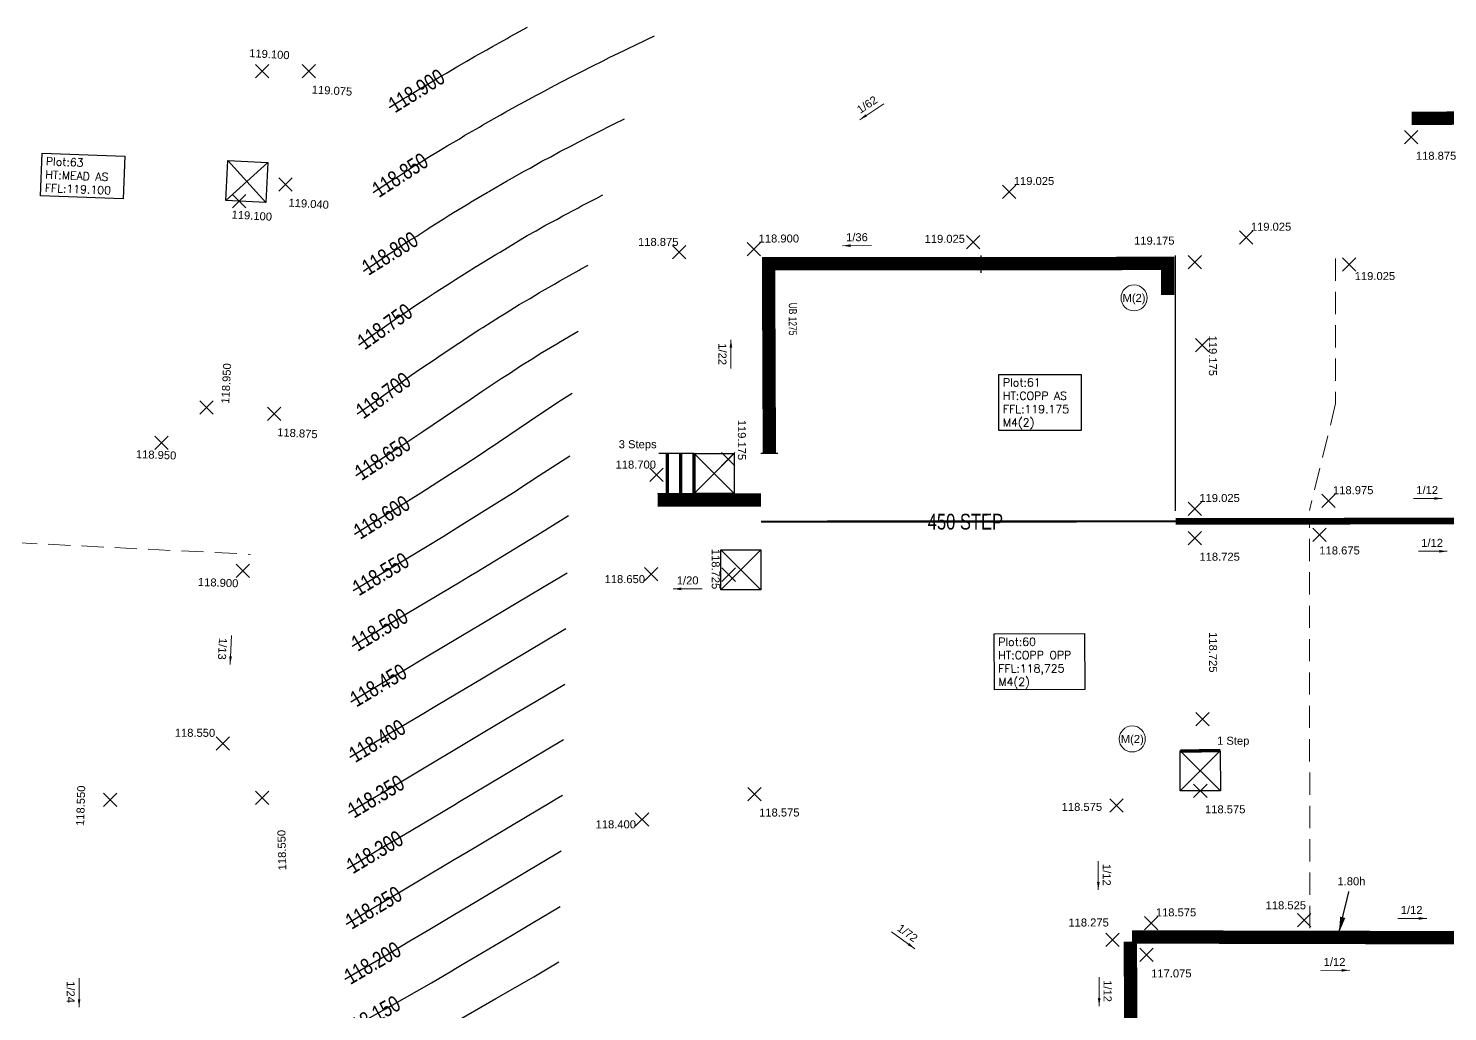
# Model space of a CAD drawing. Header units: metres. Extents: x 287878 to 288371, y 62805 to 63080.
# Drawn here: x 288062.71 to 288094.63, y 62910.89 to 62932.99 of the extents above; entities that cross this region are included whole.
import ezdxf
from ezdxf.enums import TextEntityAlignment as Align

# ---------------------------------------------------------------- set-up
doc = ezdxf.new("R2010")
doc.units = ezdxf.units.M
doc.header["$PDMODE"] = 3
doc.header["$PDSIZE"] = 0.15
doc.linetypes.add('DASHDOT', pattern=[25.399999999999995, 12.7, -6.349999999999999, 0, -6.349999999999999])
doc.linetypes.add('HIDDEN', pattern=[0.375, 0.25, -0.125])
doc.layers.get('0').transparency = 0.25
for name, color, linetype, lineweight in [('EXP - LEVELS TEXT', 3, 'Continuous', 18), ('EXP - PLOT FFLS', 4, 'Continuous', 25), ('EXP - RETAINING WALLS - 0.6m', 190, 'Continuous', 18), ('EXP - RETAINING WALLS GRAVEL BOARD', 151, 'FENCELINE2', 18), ('EXP - STEPS', 240, 'Continuous', 18), ('EXP - UNDERBUILD', 94, 'UNDERBUILD', 35), ('EXP-EW-DESIGN-LINES', 1, 'HIDDEN', 9), ('EXP-EW-GRADIENTS', 3, 'Continuous', 18), ('EXP-EW-GRADIENTS-TEXT', 3, 'Continuous', 18), ('EXP-EW-LEVEL-LANDING', 1, 'Continuous', 25), ('EXP-EW-LEVELS-POINTS', 3, 'Continuous', 18), ('EXP-EW-LEVELS-TEXT', 3, 'Continuous', 18), ('EXP-EW-PLOT-WALLS', 190, 'DASHDOT', 35), ('EXP-EW-RAISED-DPC', 160, 'TANKING', 35), ('EXP-EW-RETAINING-WALL-HEIGHTS', 3, 'Continuous', 18), ('EXP-LEVEL-LANDING', 1, 'Continuous', 25), ('EXP-PART-M-TAG', 3, 'Continuous', 18)]:
    doc.layers.add(name, color=color, linetype=linetype, lineweight=lineweight)
doc.layers.add('EXP_-_S3D_-_HOUSE_DOORS', color=3, linetype='Continuous', true_color=0x00ff00)
doc.layers.add('XREF - SOUTHERN CONTOURS$0$EXP_-_EW_-_CONT-PRIMARY', color=1, linetype='Continuous', true_color=0xff0000)
doc.layers.add('Working', color=181, linetype='Continuous', plot=False)
for name, color, linetype in [('XREF - SOUTHERN CONTOURS$0$EXP_-_EW_CONT-SECONDARY', 8, 'Continuous'), ('XREF - SOUTHERN CONTOURS$0$EXP_-_EW_CONT-SECONDARY TEXT', 8, 'Continuous'), ('XREF - SS - FFFL$0$EXP - PEN 1', 1, 'Continuous')]:
    doc.layers.add(name, color=color, linetype=linetype)
doc.styles.add('18 @ 1 to 200', font='arial.ttf', dxfattribs={"height": 0.36})
doc.styles.add('18 @ 1 to 500', font='arial.ttf', dxfattribs={"height": 0.9})
doc.styles.add('Century Gothic', font='arial.ttf')
doc.styles.add('ESTROAD', font='arial.ttf', dxfattribs={"width": 0.75})
doc.styles.add('XREF - SOUTHERN CONTOURS$0$ESTROAD', font='arial.ttf', dxfattribs={"width": 0.75})
doc.styles.add('XREF - SS - FFFL$0$Standard', font='simplex.shx')
doc.linetypes.add('FENCELINE2', pattern='A,6.349999999999999,-2.54,[132,ltypeshp.shx,S=2.54,R=0,X=-2.54,Y=0],-2.54,25.4', length=36.83)
doc.linetypes.add('TANKING', pattern='A,0.3,-0.1575,["V",Century Gothic,S=0.3,R=0,X=-0.1464,Y=-0.15],-0.1575', length=0.6150000000000001)
doc.linetypes.add('UNDERBUILD', pattern='A,0.3,-0.1575,["O",Century Gothic,S=0.3,R=0,X=-0.181,Y=-0.15],-0.1575', length=0.6150000000000001)
doc.dimstyles.new('1 to 200 (18)', dxfattribs={"dimtxt": 0.36, "dimasz": 0.36, "dimexe": 0.09, "dimexo": 0.09, "dimgap": 0.12, "dimtad": 1, "dimdec": 3, "dimzin": 0, "dimdsep": 46, "dimtxsty": '18 @ 1 to 200', "dimcen": 0.12, "dimadec": 0, "dimazin": 0, "dimtfac": 1, "dimtdec": 3, "dimtofl": 0, "dimtmove": 0, "dimatfit": 3, "dimfxl": 0.12, "dimtolj": 1, "dimtzin": 0, "dimarcsym": 1})

# ---------------------------------------------------------------- blocks, each defined once
blk = doc.blocks.new('XREF - SOUTHERN CONTOURS')
at = {"layer": 'XREF - SOUTHERN CONTOURS$0$EXP_-_EW_-_CONT-PRIMARY', "flags": 128}
for points in [[(625.1346949999999, 190.506851), (625.5049679999998, 190.771805), (625.587317, 190.825722), (625.949499, 191.081919), (626.1292479999998, 191.198265), (626.398775, 191.386779), (626.675391, 191.563821), (626.852517, 191.686342), (627.225315, 191.922331), (627.3104359999999, 191.980575), (627.740127, 192.249666), (627.770764, 192.268629), (627.7770239999999, 192.272107), (628.216639, 192.540856), (628.3130069999999, 192.593749), (628.668761, 192.808609), (628.9263739999999, 192.965137), (629.1268389999999, 193.071835), (629.323885, 193.190164), (629.590558, 193.330485), (629.726456, 193.411165), (630.059248, 193.584587), (630.1335639999999, 193.628227), (630.53277, 193.834073), (630.5451699999999, 193.841277), (630.628364, 193.88374)], [(624.986474, 183.737382), (625.3874249999999, 183.97616), (625.683037, 184.152206), (626.419387, 184.590725), (627.418129, 185.185506), (627.450451, 185.204755), (627.473183, 185.218293), (627.647549, 185.322133), (627.7877479999999, 185.407159), (628.7746389999999, 186.004885), (629.156075, 186.236495), (629.4342219999999, 186.410616), (629.850616, 186.672472)], [(624.852281, 177.488823), (625.359978, 177.791172), (625.793496, 178.0493449999999), (626.479984, 178.45817), (627.283935, 178.936947), (627.567272, 179.105683), (627.766552, 179.22436), (628.5713359999999, 179.703634), (629.476802, 180.242866), (629.5754, 180.301584), (629.715588, 180.385071)]]:
    blk.add_lwpolyline(points, dxfattribs=at)
at = {"layer": 'XREF - SOUTHERN CONTOURS$0$EXP_-_EW_CONT-SECONDARY', "flags": 128}
for points in [[(625.823191, 195.8433), (626.152613, 196.04944), (626.202415, 196.077442), (626.546856, 196.291276), (626.6552159999999, 196.351757), (626.943077, 196.529111), (627.109187, 196.621177), (627.34104, 196.762987), (627.5640029999998, 196.88575), (627.7405009999999, 196.992955), (628.019338, 197.145529), (628.141217, 197.219071), (628.474864, 197.400577), (628.54294, 197.441398), (628.930253, 197.650962)], [(625.460353, 193.937258), (625.554123, 193.999182), (625.569617, 194.008353), (625.8336589999999, 194.18104), (625.89794, 194.21892), (626.0213519999999, 194.298463), (626.334099, 194.50109), (626.475797, 194.583428), (626.728543, 194.745693), (626.9326359999999, 194.863257), (627.125656, 194.986087), (627.391547, 195.137967), (627.525206, 195.222298), (627.852205, 195.407583), (627.926953, 195.454357), (628.314279, 195.672137), (628.3306559999999, 195.682304), (628.445606, 195.746463), (628.73071, 195.905782), (628.773758, 195.926964), (629.131888, 196.125339), (629.2346499999999, 196.175499), (629.536323, 196.341207), (629.6983609999999, 196.419705), (629.943734, 196.553421), (630.164488, 196.659612), (630.353834, 196.762024), (630.632616, 196.895257), (630.766323, 196.967067), (631.102323, 197.126689), (631.1808949999999, 197.16861), (631.573176, 197.353964), (631.597234, 197.366722), (631.616299, 197.376919), (631.78406, 197.454572)], [(625.240402, 192.165179), (625.336166, 192.230705), (625.356341, 192.24334), (625.784064, 192.532985), (625.897188, 192.603084), (626.235711, 192.830048), (626.44087, 192.955863), (626.690994, 193.121851), (626.745037, 193.157896), (627.0369699999999, 193.334374), (627.149608, 193.40838), (627.2667049999999, 193.485708), (627.611241, 193.689629), (627.649985, 193.714968), (628.0200849999999, 193.933062), (628.066422, 193.960571), (628.073973, 193.964506), (628.45815, 194.1901), (628.5288259999999, 194.226544), (628.854484, 194.415754), (628.988404, 194.484109), (629.255192, 194.63753), (629.452356, 194.737184), (629.6600269999999, 194.855429), (629.9203149999998, 194.98576), (630.068735, 195.069464), (630.3918999999999, 195.229836), (630.481048, 195.279653), (630.866718, 195.469423), (630.896687, 195.486023), (631.109639, 195.589968)], [(625.098654, 188.960925), (625.255718, 189.066139), (625.356799, 189.134433), (625.419117, 189.177394), (626.311625, 189.826768), (626.534556, 189.975189), (626.8538079999998, 190.188862), (626.9671439999998, 190.270914), (627.389572, 190.550746), (627.421592, 190.573658), (627.575666, 190.674536), (627.862416, 190.861502), (627.9233739999999, 190.89717), (628.300878, 191.140042), (628.454286, 191.228621), (628.746542, 191.414194), (628.9931239999999, 191.554725), (629.1991639999999, 191.683878), (629.539478, 191.875359), (629.658486, 191.949019), (630.092916, 192.190409), (630.12423, 192.209552), (630.291944, 192.301606)], [(625.068904, 187.575628), (625.608796, 187.923589), (625.971074, 188.159033), (626.574645, 188.563357), (627.5041589999998, 189.191362), (627.5307259999998, 189.209312), (627.535179, 189.212321), (627.5414399999999, 189.216513), (627.91181, 189.471825), (628.00138, 189.527249), (628.3394429999998, 189.756973), (628.5226, 189.8686559999999), (628.775151, 190.03789), (629.053048, 190.204995), (629.2187039999999, 190.314481), (629.592387, 190.536116), (629.6698929999999, 190.586651), (630.068226, 190.81973)], [(625.040514, 186.253668), (625.917004, 186.798145), (626.5293709999999, 187.181488), (626.91074, 187.427281), (627.474137, 187.793432), (627.889261, 188.063256), (628.132334, 188.221968), (628.135812, 188.224238), (628.279605, 188.321389), (628.979489, 188.79425), (629.2318599999999, 188.964759), (629.58666, 189.202379), (629.638902, 189.238392), (629.936957, 189.422822)], [(625.013313, 184.9870929999999), (625.156273, 185.072231), (625.2616749999999, 185.135001), (625.284155, 185.148388), (626.241217, 185.723891), (627.031164, 186.201776), (627.202396, 186.308146), (627.445507, 186.460334), (628.1832719999999, 186.922176), (628.673838, 187.230676), (628.732862, 187.269145), (629.194331, 187.569092), (629.879479, 188.016452)], [(624.959635, 182.48767), (625.618577, 182.880089), (626.104399, 183.169412), (626.6505379999999, 183.494654), (627.39129, 183.935794), (627.674628, 184.10453), (627.873907, 184.223207), (628.678691, 184.702481), (629.584157, 185.241714), (629.601677, 185.252147), (629.822996, 185.38637)], [(624.932797, 181.237958), (625.849728, 181.784019), (626.5257609999999, 182.186617), (626.88169, 182.398583), (627.364451, 182.686083), (627.898805, 183.004306), (628.274631, 183.228122), (628.902869, 183.602257), (629.796104, 184.134206)], [(624.905958, 179.988246), (625.0489179999998, 180.073384), (625.15432, 180.136153), (626.0808799999999, 180.687948), (626.947123, 181.203822), (627.112842, 181.302513), (627.337613, 181.436371), (628.122982, 181.904082), (628.675355, 182.233037), (629.127046, 182.502033), (629.769266, 182.884494)], [(624.879119, 178.738534), (625.106815, 178.874134), (625.301242, 178.989922), (625.575682, 179.153359), (626.312032, 179.591877), (627.310774, 180.186659), (627.343095, 180.205907), (627.3658279999999, 180.219445), (628.347159, 180.803858), (629.076078, 181.237952), (629.351223, 181.401809), (629.742427, 181.634782)], [(624.825677, 176.250064), (625.726938, 176.77598), (626.2857499999999, 177.108769), (626.733147, 177.375207), (627.257096, 177.687235), (627.79145, 178.005459), (628.167275, 178.229275), (628.795513, 178.60341), (629.688749, 179.135359)], [(624.8000779999999, 175.058058), (625.835743, 175.634504), (626.768441, 176.167091), (627.230266, 176.437938), (627.310851, 176.485567), (627.4268329999999, 176.55459), (628.567999, 177.234189), (629.0196909999999, 177.503185), (629.66191, 177.885647)], [(624.775875, 173.93111), (624.790638, 173.938544), (624.80578, 173.946355), (626.0007149999999, 174.578257), (627.179248, 175.21713), (627.1913429999998, 175.223862), (627.2043519999999, 175.23129), (628.221905, 175.81233), (628.965998, 176.239074), (629.074829, 176.303398), (629.635091, 176.636821)]]:
    blk.add_lwpolyline(points, dxfattribs=at)
at = {"layer": 'XREF - SOUTHERN CONTOURS$0$EXP_-_EW_-_CONT-PRIMARY', "char_height": 0.36, "width": 2.52, "attachment_point": 5, "line_spacing_factor": 0.888, "style": 'XREF - SOUTHERN CONTOURS$0$ESTROAD'}
for s, insert, rotation in [('118.750', (625.723055, 190.921739), 35.27451695174304), ('118.500', (625.605085, 184.105783), 30.775087031965395), ('118.250', (625.470892, 177.857225), 30.775087031965395)]:
    blk.add_mtext(s, dxfattribs=dict(at, insert=insert, rotation=rotation))
at = {"layer": 'XREF - SOUTHERN CONTOURS$0$EXP_-_EW_CONT-SECONDARY TEXT', "char_height": 0.36, "width": 2.52, "attachment_point": 5, "line_spacing_factor": 0.888, "style": 'XREF - SOUTHERN CONTOURS$0$ESTROAD'}
for s, insert, rotation in [('118.900', (626.435426, 196.222099), 31.83273305931747), ('118.850', (626.0655709999999, 194.327112), 32.9389149810241), ('118.800', (625.838119, 192.566481), 31.784938988766577), ('118.700', (625.688606, 189.37347), 36.03899744199549), ('118.650', (625.6739389999999, 187.965925), 33.01979824441037), ('118.600', (625.652114, 186.633595), 31.848601975145698), ('118.550', (625.631038, 185.356976), 31.019439536354618), ('118.450', (625.578247, 182.856072), 30.775087031965395), ('118.400', (625.551408, 181.60636), 30.775087031965395), ('118.350', (625.524569, 180.356648), 30.775087031965395), ('118.300', (625.497731, 179.106936), 30.775087031965395), ('118.200', (625.447544, 176.612944), 30.26495751441627), ('118.150', (625.429193, 175.408221), 29.10009778585914)]:
    blk.add_mtext(s, dxfattribs=dict(at, insert=insert, rotation=rotation))
blk = doc.blocks.new('*U27')
at = {"layer": 'EXP-LEVEL-LANDING', "ltscale": 2}
for p, q in [((-7.710319967667097, 0.9005004127585998), (-8.308205394004904, -0.2231245322432835)), ((-7.447450208339891, 0.0397452270796714), (-8.571075153332108, 0.6376306534356448))]:
    blk.add_line(p, q, dxfattribs=at)
blk.add_lwpolyline([(-8.308205394004904, -0.2231245322432835), (-8.571075153332108, 0.6376306534356448), (-7.710319967667097, 0.9005004127585998), (-7.447450208339891, 0.0397452270796714)], close=True, dxfattribs=at)
blk = doc.blocks.new('*U566')
at = {"layer": 'EXP-LEVEL-LANDING', "ltscale": 2}
for p, q in [((-3.578505695186484, 3.797976025433512), (-4.134468280439546, 2.653028164674624)), ((-3.284013057438065, 2.94752080241828), (-4.428960918187963, 3.503483387689857))]:
    blk.add_line(p, q, dxfattribs=at)
blk.add_lwpolyline([(-4.134468280439546, 2.653028164674624), (-4.428960918187963, 3.503483387689857), (-3.578505695186484, 3.797976025433512), (-3.284013057438065, 2.94752080241828)], close=True, dxfattribs=at)
blk = doc.blocks.new('XREF - SS - FFFL')
at = {"layer": 'XREF - SS - FFFL$0$EXP - PEN 1', "char_height": 0.18, "attachment_point": 1, "style": 'XREF - SS - FFFL$0$Standard', "bg_fill": 19, "box_fill_scale": 1.5, "bg_fill_color": 256, "bg_fill_transparency": 0}
for s, width, gutter_width, insert, rotation in [('Plot:63\\PHT:MEAD AS  \\PFFL:119.100', 1.681799999999999, 1, (618.103608890809, 194.7294480940449), 357.72329928214924), ('\\pt0.9;Plot:61\\P\\ptz;HT:COPP AS\\PFFL:119.175\\PM4(2)', 1.67322857142857, 0.9999999999999998, (639.6217142948356, 189.7559312730132), 359.9340849024229), ('\\pt0.9;Plot:60\\P\\ptz;HT:COPP OPP \\PFFL:118,725\\PM4(2)', 1.85322857142857, 0.9999999999999998, (639.5156485926644, 183.9217812559432), 0.18290155667514313)]:
    blk.add_mtext_dynamic_manual_height_columns(s, width=width, gutter_width=gutter_width, heights=[0], dxfattribs=dict(at, insert=insert, rotation=rotation))
blk = doc.blocks.new('*U112')
at = {"layer": 'EXP-PART-M-TAG'}
blk.add_circle((0, 0), 0.5853999226819724, dxfattribs=at)
at = {"layer": 'EXP-PART-M-TAG', "style": '18 @ 1 to 200'}
blk.add_text('M(2)', height=0.3599999999999999, rotation=359.9999999466544, dxfattribs=at).set_placement((0, 0), align=Align.MIDDLE_CENTER)
blk = doc.blocks.new('*U557')
at = {"layer": 'EXP-EW-GRADIENTS-TEXT', "color": 0, "style": '18 @ 1 to 200'}
blk.add_attdef('1/00', (-1.139413369562165, 0.1999999999831525), '', height=0.3599999999999999, rotation=3.3351721e-09, dxfattribs=at)
at = {"layer": 'EXP-EW-GRADIENTS'}
blk.add_leader([(-1.299999999871943, -5.82086e-11), (0, 0)], dimstyle='1 to 200 (18)', dxfattribs=at)
blk = doc.blocks.new('*U558')
at = {"layer": 'EXP-EW-GRADIENTS-TEXT', "color": 0, "style": '18 @ 1 to 200'}
blk.add_attdef('1/00', (-1.06083439941275, -0.4614035151067422), '', height=0.3599999999999999, rotation=33.46198756517448, dxfattribs=at)
at = {"layer": 'EXP-EW-GRADIENTS'}
blk.add_leader([(-1.08452736171383, -0.7167987174661309), (0, 0)], dimstyle='1 to 200 (18)', dxfattribs=at)
blk = doc.blocks.new('*U64')
at = {"layer": 'EXP-EW-GRADIENTS-TEXT', "color": 0, "style": '18 @ 1 to 200'}
blk.add_attdef('1/00', (-1.139413369583121, -0.5599999999831541), '', height=0.3599999999999999, rotation=359.9999999966649, dxfattribs=at)
at = {"layer": 'EXP-EW-GRADIENTS'}
blk.add_leader([(-1.299999999871943, 5.82067e-11), (0, 0)], dimstyle='1 to 200 (18)', dxfattribs=at)
blk = doc.blocks.new('*U545')
at = {"layer": 'EXP-EW-GRADIENTS-TEXT', "color": 0, "style": '18 @ 1 to 200'}
blk.add_attdef('1/00', (0.1298908593302424, 0.2000000000419167), '', height=0.3599999999999999, rotation=359.9999999966649, dxfattribs=at)
at = {"layer": 'EXP-EW-GRADIENTS'}
blk.add_leader([(1.299999999871943, -5.82072e-11), (0, 0)], dimstyle='1 to 200 (18)', dxfattribs=at)
blk = doc.blocks.new('*U529')
at = {"layer": 'EXP-EW-GRADIENTS-TEXT', "color": 0, "style": '18 @ 1 to 200'}
blk.add_attdef('1/00', (0.1298908593302424, 0.2000000000419167), '', height=0.3599999999999999, rotation=359.9999999966649, dxfattribs=at)
at = {"layer": 'EXP-EW-GRADIENTS'}
blk.add_leader([(1.299999999871943, -5.82072e-11), (0, 0)], dimstyle='1 to 200 (18)', dxfattribs=at)
blk = doc.blocks.new('*U530')
at = {"layer": 'EXP-EW-GRADIENTS-TEXT', "color": 0, "style": '18 @ 1 to 200'}
blk.add_attdef('1/00', (-1.139413369562165, 0.1999999999831525), '', height=0.3599999999999999, rotation=3.3351721e-09, dxfattribs=at)
at = {"layer": 'EXP-EW-GRADIENTS'}
blk.add_leader([(-1.299999999871943, -5.82086e-11), (0, 0)], dimstyle='1 to 200 (18)', dxfattribs=at)
blk = doc.blocks.new('*U531')
at = {"layer": 'EXP-EW-GRADIENTS-TEXT', "color": 0, "style": '18 @ 1 to 200'}
blk.add_attdef('1/00', (0.1298908593302424, 0.2000000000419167), '', height=0.3599999999999999, rotation=359.9999999966649, dxfattribs=at)
at = {"layer": 'EXP-EW-GRADIENTS'}
blk.add_leader([(1.299999999871943, -5.82072e-11), (0, 0)], dimstyle='1 to 200 (18)', dxfattribs=at)
blk = doc.blocks.new('*U294')
at = {"layer": 'EXP-EW-GRADIENTS-TEXT', "color": 0, "style": '18 @ 1 to 200'}
blk.add_attdef('1/00', (0.1298908593302424, 0.2000000000419167), '', height=0.3599999999999999, rotation=359.9999999966649, dxfattribs=at)
at = {"layer": 'EXP-EW-GRADIENTS'}
blk.add_leader([(1.299999999871943, -5.82072e-11), (0, 0)], dimstyle='1 to 200 (18)', dxfattribs=at)
blk = doc.blocks.new('*U296')
at = {"layer": 'EXP-EW-GRADIENTS-TEXT', "color": 0, "style": '18 @ 1 to 200'}
blk.add_attdef('1/00', (0.2227135246626632, 0.0852661790315999), '', height=0.3599999999999999, rotation=323.95129531974, dxfattribs=at)
at = {"layer": 'EXP-EW-GRADIENTS'}
blk.add_leader([(1.051072166403961, -0.765014575467641), (0, 0)], dimstyle='1 to 200 (18)', dxfattribs=at)
blk = doc.blocks.new('*U297')
at = {"layer": 'EXP-EW-GRADIENTS-TEXT', "color": 0, "style": '18 @ 1 to 200'}
blk.add_attdef('1/00', (0.1298908593302424, 0.2000000000419167), '', height=0.3599999999999999, rotation=359.9999999966649, dxfattribs=at)
at = {"layer": 'EXP-EW-GRADIENTS'}
blk.add_leader([(1.299999999871943, -5.82072e-11), (0, 0)], dimstyle='1 to 200 (18)', dxfattribs=at)
blk = doc.blocks.new('*U285')
at = {"layer": 'EXP-EW-GRADIENTS-TEXT', "color": 0, "style": '18 @ 1 to 200'}
blk.add_attdef('1/00', (0.1298908593302424, 0.2000000000419167), '', height=0.3599999999999999, rotation=359.9999999966649, dxfattribs=at)
at = {"layer": 'EXP-EW-GRADIENTS'}
blk.add_leader([(1.299999999871943, -5.82072e-11), (0, 0)], dimstyle='1 to 200 (18)', dxfattribs=at)
blk = doc.blocks.new('*U42')
at = {"layer": 'EXP-EW-GRADIENTS-TEXT', "color": 0, "style": '18 @ 1 to 200'}
blk.add_attdef('1/00', (0.1298908593511987, -0.5600000000419165), '', height=0.3599999999999999, rotation=3.3351721e-09, dxfattribs=at)
at = {"layer": 'EXP-EW-GRADIENTS'}
blk.add_leader([(1.299999999871943, 5.82091e-11), (0, 0)], dimstyle='1 to 200 (18)', dxfattribs=at)

msp = doc.modelspace()

# ---------------------------------------------------------------- linework, layer by layer
at = {"layer": 'EXP - RETAINING WALLS - 0.6m', "const_width": 0.3, "elevation": -5.568323e-10}
msp.add_lwpolyline([(288076.8680012115, 62922.38590892004), (288079.1847857488, 62922.38590892004)], dxfattribs=at)
at = {"layer": 'EXP - RETAINING WALLS - 0.6m', "const_width": 0.3}
for points in [[(288097.1641224283, 62914.34082043879), (288097.1600322122, 62912.54149437975), (288087.5325570288, 62912.56337944898)], [(288087.4994409889, 62909.24317738282), (288087.4969596081, 62912.45531732505)]]:
    msp.add_lwpolyline(points, dxfattribs=at)
at = {"layer": 'EXP - RETAINING WALLS GRAVEL BOARD', "ltscale": 0.05, "const_width": 0.15}
msp.add_lwpolyline([(288088.5159187607, 62921.90872694439), (288096.8671259979, 62921.91517825932)], dxfattribs=at)
at = {"layer": 'EXP - STEPS'}
msp.add_line((288077.7610254856, 62922.53660002683), (288076.8610257541, 62922.5359047762), dxfattribs=at)
at = {"layer": 'EXP - STEPS', "const_width": 0.075, "elevation": -0.0529174461791485}
msp.add_lwpolyline([(288089.5171725551, 62916.74853825892), (288088.6173940718, 62916.74773071411)], dxfattribs=at)
at = {"layer": 'EXP - UNDERBUILD', "const_width": 0.3, "flags": 128}
for points in [[(288100.2057548302, 62930.982291809), (288093.8202208962, 62930.97077660977)], [(288079.3760225826, 62923.43801444213), (288079.3579766309, 62927.69923878571), (288084.1289924486, 62927.69923878571)]]:
    msp.add_lwpolyline(points, dxfattribs=at)
at = {"layer": 'EXP-EW-LEVELS-POINTS'}
for p in [(288093.810342229, 62930.54191456834), (288067.4513739397, 62929.10436904403), (288084.7685878309, 62929.31945459531), (288083.9607458432, 62928.18301101654), (288079.0302034221, 62928.02646534894), (288088.9413874277, 62927.73831547635), (288089.1096327132, 62925.87082642846), (288066.7189241837, 62924.47068947074), (288065.7059093324, 62923.67429477182), (288078.4506510519, 62923.30821626804, -0.005902227224977), (288088.9420005494, 62922.19199987569), (288088.9425976521, 62921.5266989086), (288078.4608938318, 62920.70893285718, 0.0059022272249752), (288089.1167432321, 62917.4596094508), (288067.0845461444, 62916.90999087266), (288064.5524706764, 62915.64941237301), (288067.9666527195, 62915.68944495378), (288079.0404269473, 62915.77646960947), (288089.0678917348, 62915.8482409899, 0.0105627614125985), (288087.1841443428, 62915.51889731464), (288087.9625311319, 62912.87578273509), (288087.0927502909, 62912.495434851), (288087.8565423424, 62912.15935930488)]:
    msp.add_point(p, dxfattribs=at)
at = {"layer": 'EXP-EW-PLOT-WALLS', "ltscale": 0.05, "const_width": 0.05}
msp.add_lwpolyline([(288088.5159187607, 62921.90872694439), (288079.1884225173, 62921.90035558338)], dxfattribs=at)
at = {"layer": 'EXP-EW-RAISED-DPC', "const_width": 0.3, "flags": 128}
msp.add_lwpolyline([(288084.1289924486, 62927.69923878571), (288088.3304735104, 62927.70672699337), (288088.3323181437, 62926.9942282875)], dxfattribs=at)
at = {"layer": 'Working'}
for points in [[(288079.282914064, 62927.77417616661), (288079.4330391978, 62927.62430140482)], [(288084.1288292907, 62927.88103183112), (288084.1291736586, 62927.49733198566)], [(288088.255536129, 62927.6316644265), (288088.4054108917, 62927.78178956024)], [(288079.184033019, 62923.43784213287), (288079.5680121461, 62923.43818675139)]]:
    msp.add_lwpolyline(points, dxfattribs=at)

# ---------------------------------------------------------------- block references
msp.add_blockref('XREF - SOUTHERN CONTOURS', (287445.0062371519, 62735.36581857865))
at = {"layer": 'EXP-EW-LEVEL-LANDING', "extrusion": (0.0100351500005158, 0.0069749779198771, 0.9999253199351862), "rotation": 163.0651718973038}
for p in [(288056.0647161903, 62903.94626206735, 3329.79233412713), (288056.6664555506, 62901.77679386648, 3329.786008509355)]:
    msp.add_blockref('*U27', p, dxfattribs=at)
at = {"layer": 'EXP-EW-LEVEL-LANDING', "extrusion": (0.0102868362067501, 0.0065981477227417, 0.9999253199351862), "rotation": 160.9406070921249}
msp.add_blockref('*U566', (288071.2319556261, 62899.68242687296, 3378.66367712581), dxfattribs=at)

# ---------------------------------------------------------------- texts
at = {"layer": 'EXP - LEVELS TEXT', "insert": (288089.4436263462, 62917.06505272872), "char_height": 0.18, "attachment_point": 1, "style": '18 @ 1 to 500'}
msp.add_mtext_dynamic_manual_height_columns('1 Step', width=1.689657298772169, gutter_width=1, heights=[0], dxfattribs=at)
at = {"layer": 'EXP - PLOT FFLS', "style": 'ESTROAD', "width": 0.75}
msp.add_text('450 STEP', height=0.355, rotation=0.0514225379159143, dxfattribs=at).set_placement((288082.9374322154, 62921.72221668963))
at = {"layer": 'EXP-EW-LEVELS-TEXT', "style": '18 @ 1 to 200'}
for s, rotation, p in [('118.875', 0.0412941877084835, (288093.9152495564, 62930.03674433975)), ('119.025', 0.047227877868643, (288084.8730074402, 62929.46945218076)), ('118.900', 0.047227877868643, (288079.1346230315, 62928.17646293441)), ('119.025', 0.0412941877095492, (288082.8661185872, 62928.169243681)), ('119.175', 0.0412941877095019, (288087.5783418423, 62928.12830531472)), ('119.175', 270.0543893829527, (288089.2593419385, 62926.08394247858)), ('118.950', 87.13238370464116, (288067.228767353, 62924.54982511376)), ('119.175', 270.0507843889559, (288078.667573067, 62924.19109099865, -0.0121546134652485)), ('118.950', 357.9125575511624, (288065.1274106917, 62923.33053038443)), ('119.025', 0.0472278775053336, (288089.0464201586, 62922.34199746115)), ('118.725', 270.0484556927833, (288078.0801651128, 62921.28914782354, 0.0059022272249752)), ('118.725', 0.0556171982313374, (288089.0476312606, 62921.02155492091)), ('118.725', 270.0484556927894, (288089.2649995051, 62919.41682990648)), ('118.550', 359.866789252667, (288066.0048549499, 62917.06445210486)), ('118.550', 88.22005895382327, (288063.9645117812, 62915.05654364971)), ('118.575', 0.047227877868643, (288085.9499508971, 62915.39801456214)), ('118.575', 0.0412941877095818, (288089.1727990622, 62915.3430707613, 0.0105627614125985)), ('118.575', 0.0412941877084835, (288079.1453342747, 62915.27129938087)), ('118.550', 91.4994112674086, (288068.5146277159, 62914.06364963546)), ('118.275', 0.0412941877095492, (288086.1007190336, 62912.79834307667)), ('118.575', 0.047227877868643, (288088.0669507413, 62913.02578032055)), ('117.075', 0.0412941877091022, (288087.9614496698, 62911.65418907628))]:
    msp.add_text(s, height=0.18, rotation=rotation, dxfattribs=at).set_placement(p)
at = {"layer": 'EXP_-_S3D_-_HOUSE_DOORS', "insert": (288079.9024122277, 62926.45591255484), "char_height": 0.18, "width": 2.449999999999999, "attachment_point": 5, "rotation": 269.86598860662, "line_spacing_factor": 0.888, "style": 'ESTROAD'}
msp.add_mtext('UB 1275', dxfattribs=at)

# ---------------------------------------------------------------- leaders
at = {"layer": 'EXP-EW-RETAINING-WALL-HEIGHTS'}
msp.add_leader([(288092.1849404986, 62912.65429795178), (288092.4663396274, 62913.81616021972)], dimstyle='1 to 200 (18)', dxfattribs=at)

# ---------------------------------------------------------------- next in the draw order: wipeouts: each hides what was drawn before it
msp.add_wipeout([(288092.0173522809, 62913.810313979324), (288092.0615300043, 62913.90695039114), (288092.1503950973, 62913.9690835563), (288092.252424525, 62914.00684497849), (288092.35931774095, 62914.02750760165), (288092.46801113774, 62914.034114535636), (288092.5767045345, 62914.02750760165), (288092.6835977506, 62914.00684497846), (288092.7856271781, 62913.96908355633), (288092.87449227116, 62913.90695039111), (288092.9186699946, 62913.810313979324), (288092.87449227116, 62913.71367756754), (288092.7856271781, 62913.65154440231), (288092.6835977506, 62913.61378298019), (288092.5767045345, 62913.593120357), (288092.46801113774, 62913.58651342301), (288092.35931774095, 62913.59312035699), (288092.252424525, 62913.61378298016), (288092.1503950974, 62913.65154440232), (288092.0615300043, 62913.713677567546)]).dxf.layer = 'EXP-EW-RETAINING-WALL-HEIGHTS'

# ---------------------------------------------------------------- next in the draw order: texts
at = {"layer": 'EXP-EW-RETAINING-WALL-HEIGHTS', "style": '18 @ 1 to 200'}
msp.add_text('1.80h', height=0.18, rotation=359.9999999999992, dxfattribs=at).set_placement((288092.4663396274, 62913.81616021972), align=Align.MIDDLE_CENTER)

# ---------------------------------------------------------------- next in the draw order: block references
at = {"layer": 'Working'}
msp.add_blockref('XREF - SS - FFFL', (287445.0062371519, 62735.36581857865), dxfattribs=at)

# ---------------------------------------------------------------- next in the draw order: linework, layer by layer
at = {"layer": 'EXP - STEPS', "const_width": 0.075}
for points in [[(288077.0840337842, 62923.43605049239), (288077.084845735, 62922.53351612636)], [(288077.3840336628, 62923.43632038253), (288077.3848456135, 62922.5337860165)], [(288077.6840335414, 62923.43659027267), (288077.6848454921, 62922.53405590663)]]:
    msp.add_lwpolyline(points, dxfattribs=at)
at = {"layer": 'EXP-EW-DESIGN-LINES', "ltscale": 2, "elevation": -5.568323e-10}
for points in [[(288092.107615081, 62927.81749258343), (288092.1103343665, 62924.5592259234), (288091.5221458322, 62922.14851601252)], [(288091.5293970829, 62912.76179441297), (288091.5223292753, 62921.91104939916)]]:
    msp.add_lwpolyline(points, dxfattribs=at)
at = {"layer": 'EXP-EW-DESIGN-LINES', "ltscale": 2}
msp.add_lwpolyline([(288059.4119371414, 62921.57817171013), (288067.7114757874, 62921.16599799483)], dxfattribs=at)
at = {"layer": 'EXP-EW-LEVEL-LANDING'}
msp.add_lwpolyline([(288077.6840335414, 62923.43659027267), (288076.887329946, 62923.43592536474)], dxfattribs=at)
at = {"layer": 'EXP-EW-LEVELS-POINTS'}
for p in [(288067.9694245348, 62932.02903711201), (288069.0190221748, 62932.025373289), (288068.4952098429, 62929.48158885494), (288090.099163068, 62928.29125677684), (288077.3458093826, 62927.95936265447), (288092.4137302807, 62927.67993030531), (288068.2412942109, 62924.32221539496), (288076.840189028, 62922.95338478822), (288091.9469984313, 62922.36807928317), (288091.7446556722, 62921.60484758031), (288067.5333961678, 62920.79443717196), (288076.7146742151, 62920.72148550976), (288076.5120273178, 62915.20774641438), (288091.403739994, 62912.94202100436)]:
    msp.add_point(p, dxfattribs=at)
at = {"layer": 'Working'}
msp.add_lwpolyline([(288088.5126144041, 62922.14600433654), (288088.5078253104, 62927.88437506829)], dxfattribs=at)

# ---------------------------------------------------------------- next in the draw order: block references
at = {"layer": 'EXP-EW-GRADIENTS', "xscale": 0.5, "yscale": 0.5, "zscale": 0.5}
for name, p, rotation, values in [('*U558', (288081.9496383447, 62931.29778673522), 0.0982570610189758, {'1/00': '1/62'}), ('*U557', (288081.6710502191, 62928.10651404286), 0.0982570610189758, {'1/00': '1/36'}), ('*U64', (288078.5113279787, 62925.34115039917), 270.0015177941626, {'1/00': '1/22'}), ('*U545', (288093.8598267703, 62922.42106650861), 0.0982570610189758, {'1/00': '1/12'}), ('*U529', (288093.9709958932, 62921.23359148185), 0.0982570610189758, {'1/00': '1/12'}), ('*U530', (288077.8640906265, 62920.3903201378), 0.0982570610189758, {'1/00': '1/20'}), ('*U42', (288067.2828090629, 62919.34066618647), 267.1397993710874, {'1/00': '1/13'}), ('*U531', (288086.7739106053, 62914.26937973633), 270.0015177941626, {'1/00': '1/12'}), ('*U297', (288093.5104047403, 62912.97949891494), 0.0982570610189758, {'1/00': '1/12'}), ('*U296', (288082.1215143655, 62912.67840307135), 0.0982570610189758, {'1/00': '1/72'}), ('*U285', (288091.777077104, 62911.81204583344), 0.0982570610189758, {'1/00': '1/12'}), ('*U294', (288086.79261068, 62911.65748855362), 270.0015177941626, {'1/00': '1/12'}), ('*U42', (288063.8548521577, 62911.63440218177), 269.869755838006, {'1/00': '1/24'})]:
    msp.add_blockref(name, p, dxfattribs=dict(at, rotation=rotation)).add_auto_attribs(values)
at = {"layer": 'EXP-EW-LEVEL-LANDING', "extrusion": (0.0003609321845369, 0.0072128653781518, 0.9999739218104613), "rotation": 160.1528563531171}
msp.add_blockref('*U27', (288060.1863236832, 62930.19718444925, 557.871972703474), dxfattribs=at)
at = {"layer": 'EXP-PART-M-TAG', "xscale": 0.5, "yscale": 0.5, "zscale": 0.5}
for p in [(288087.5772363033, 62926.93140827449), (288087.5372814684, 62917.01467412861)]:
    msp.add_blockref('*U112', p, dxfattribs=at)

# ---------------------------------------------------------------- next in the draw order: texts
at = {"layer": 'EXP - LEVELS TEXT', "insert": (288075.9882679072, 62923.7316430599), "char_height": 0.18, "attachment_point": 1, "style": '18 @ 1 to 500'}
msp.add_mtext_dynamic_manual_height_columns('3 Steps', width=0.8448286493860845, gutter_width=1, heights=[0], dxfattribs=at)
at = {"layer": 'EXP-EW-LEVELS-TEXT', "style": '18 @ 1 to 200'}
for s, rotation, p in [('119.100', 356.7831094890187, (288067.6737287341, 62932.34716491669)), ('119.075', 356.7831094890187, (288069.0817707788, 62931.52841254472)), ('119.100', 356.7831094890187, (288067.2792244821, 62928.71650042053)), ('119.040', 356.7831094890187, (288068.5579584468, 62928.98462811067)), ('119.025', 0.047227877868643, (288090.2035826773, 62928.4412543623)), ('118.875', 0.047227877868643, (288076.4227645749, 62928.09938197454)), ('119.025', 0.047227877868643, (288092.5394408174, 62927.33202097365)), ('118.875', 356.7831094890187, (288068.3040428149, 62923.82525465068)), ('118.700', 0.047227877868643, (288075.9171442204, 62923.09340410831)), ('118.975', 0.047227877868643, (288092.0514180407, 62922.51807686864)), ('118.675', 0.047227877868643, (288091.7446556722, 62921.1625263539)), ('118.900', 357.9125575511612, (288066.5224704878, 62920.45630187276)), ('118.650', 0.047227877868643, (288075.6705751254, 62920.51849015713)), ('118.400', 0.047227877868643, (288075.4679282281, 62915.00475106174)), ('118.525', 0.047227877868643, (288090.535894738, 62913.1852923331))]:
    msp.add_text(s, height=0.18, rotation=rotation, dxfattribs=at).set_placement(p)

doc.saveas('drawing.dxf')
